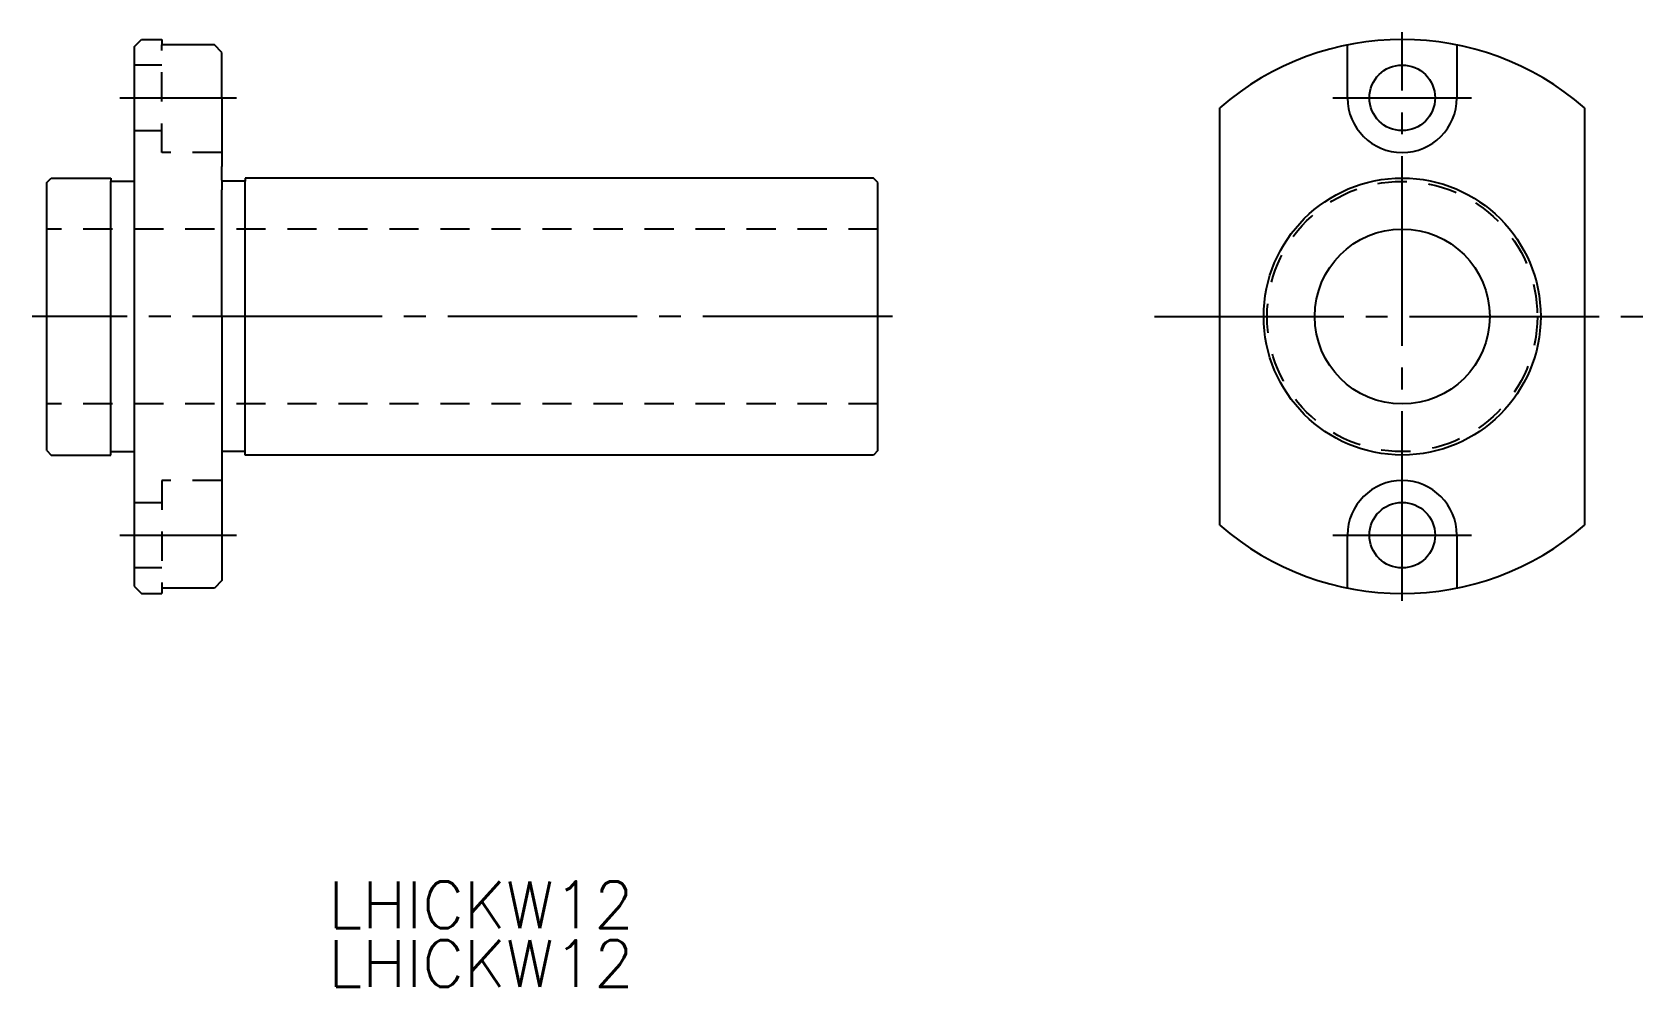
# Model space of a CAD drawing. Extents: x 32 to 142, y 355 to 421.
import ezdxf

# ---------------------------------------------------------------- set-up
doc = ezdxf.new("R2010")
doc.units = 0
doc.linetypes.add('CENTER', pattern=[17.5, 13, -1.5, 1.5, -1.5])
doc.linetypes.add('DASHED', pattern=[3.5, 2, -1.5])
doc.layers.get('0').update_dxf_attribs({"linetype": 'CONTINUOUS'})
doc.layers.add('CENTER', color=1, linetype='CENTER')
doc.styles.get("Standard").update_dxf_attribs({"font": 'txt.shx', "bigfont": '@extfont2.shx'})

msp = doc.modelspace()

# ---------------------------------------------------------------- linework, layer by layer
at = {"color": 7, "linetype": 'CONTINUOUS'}
for p, q in [((38.51, 419.94), (39.01, 420.44)), ((38.51, 419.94), (38.51, 382.94)), ((39.01, 420.44), (40.41, 420.44)), ((40.41, 420.44), (40.41, 420.07)), ((44.01, 420.07), (40.41, 420.07)), ((44.51, 419.56), (44.01, 420.07)), ((121.73, 416.44), (121.73, 420.07)), ((129.23, 420.07), (129.23, 416.44)), ((44.51, 416.44), (44.51, 419.56)), ((44.51, 416.44), (44.51, 412.69)), ((112.98, 415.08), (112.98, 415.75)), ((137.98, 415.75), (137.98, 415.08)), ((112.98, 387.8), (112.98, 415.08)), ((137.98, 415.08), (137.98, 387.8)), ((44.51, 412.69), (44.51, 411.74)), ((44.51, 410.79), (44.51, 411.74)), ((32.51, 410.64), (32.81, 410.94)), ((32.51, 392.24), (32.51, 410.64)), ((32.81, 410.94), (36.91, 410.94)), ((36.91, 410.94), (36.91, 410.72)), ((36.91, 410.72), (38.51, 410.72)), ((36.91, 391.94), (36.91, 410.72)), ((44.51, 410.79), (44.51, 410.14)), ((46.11, 410.72), (44.51, 410.72)), ((44.51, 401.44), (44.51, 410.14)), ((89.21, 410.94), (46.11, 410.94)), ((46.11, 410.94), (46.11, 410.72)), ((46.11, 391.94), (46.11, 410.72)), ((89.51, 410.64), (89.21, 410.94)), ((89.51, 392.24), (89.51, 410.64)), ((44.51, 401.44), (44.51, 397.69)), ((44.51, 397.69), (44.51, 383.33)), ((32.51, 392.24), (32.81, 391.94)), ((89.51, 392.24), (89.21, 391.94)), ((32.81, 391.94), (36.91, 391.94)), ((36.91, 392.17), (38.51, 392.17)), ((46.11, 392.17), (44.51, 392.17)), ((89.21, 391.94), (46.11, 391.94)), ((112.98, 387.13), (112.98, 387.8)), ((137.98, 387.8), (137.98, 387.13)), ((121.73, 382.81), (121.73, 386.44)), ((129.23, 386.44), (129.23, 382.81)), ((38.51, 382.94), (39.01, 382.44)), ((39.01, 382.44), (40.41, 382.44)), ((44.01, 382.81), (40.41, 382.81)), ((40.41, 382.81), (40.41, 382.44)), ((44.51, 383.33), (44.01, 382.81))]:
    msp.add_line(p, q, dxfattribs=at)
at = {"color": 3, "linetype": 'DASHED'}
for p, q in [((40.41, 412.69), (40.41, 420.07)), ((40.41, 418.69), (38.51, 418.69)), ((38.51, 414.19), (40.41, 414.19)), ((44.51, 412.69), (40.41, 412.69)), ((89.51, 407.44), (32.51, 407.44)), ((89.51, 395.44), (32.51, 395.44)), ((40.41, 390.19), (40.41, 382.81)), ((44.51, 390.19), (40.41, 390.19)), ((38.51, 388.69), (40.41, 388.69)), ((40.41, 384.19), (38.51, 384.19))]:
    msp.add_line(p, q, dxfattribs=at)
at = {"color": 7, "linetype": 'CONTINUOUS'}
for centre, radius in [((125.48, 416.44), 2.25), ((125.48, 401.44), 9.5), ((125.48, 401.44), 6), ((125.48, 386.44), 2.25)]:
    msp.add_circle(centre, radius, dxfattribs=at)
at = {"color": 3, "linetype": 'DASHED'}
msp.add_circle((125.48, 401.44), 9.27, dxfattribs=at)
at = {"color": 7, "linetype": 'CONTINUOUS'}
for centre, radius, start, end in [((125.48, 401.44), 19, 48.8605, 131.1395), ((125.48, 416.44), 3.75, 180, 0), ((125.48, 386.44), 3.75, 0, 180), ((125.48, 401.44), 19, 228.8605, 311.1395)]:
    msp.add_arc(centre, radius, start, end, dxfattribs=at)
at = {"layer": 'CENTER', "color": 1, "linetype": 'CENTER'}
for p, q in [((125.48, 381.94), (125.48, 420.94)), ((37.51, 416.44), (45.51, 416.44)), ((120.73, 416.44), (130.23, 416.44)), ((90.51, 401.44), (31.51, 401.44)), ((108.48, 401.44), (141.98, 401.44)), ((37.51, 386.44), (45.51, 386.44)), ((120.73, 386.44), (130.23, 386.44))]:
    msp.add_line(p, q, dxfattribs=at)

# ---------------------------------------------------------------- texts
at = {"color": 7, "linetype": 'CONTINUOUS'}
for p in [(51.8, 359.49), (51.8, 355.46)]:
    msp.add_text('LHICKW12', height=3.2, dxfattribs=at).set_placement(p)

doc.saveas('drawing.dxf')
